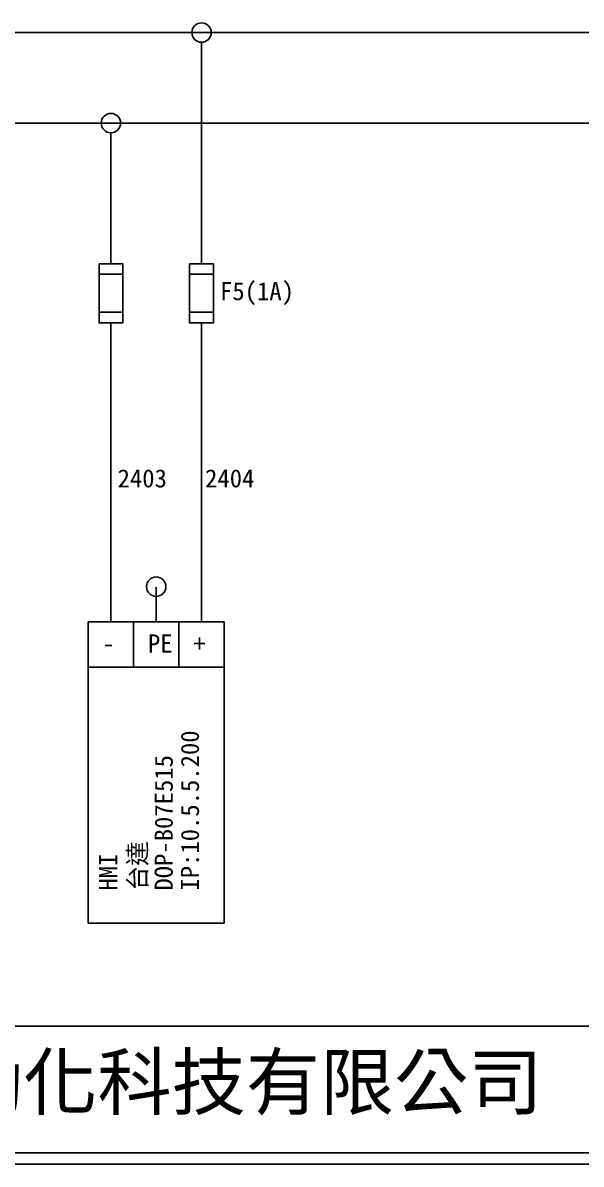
# Model space of a CAD drawing. Extents: x 10 to 297, y 3 to 207.
# Drawn here: x 81.3 to 142.9, y 3 to 129 of the extents above; entities that cross this region are included whole.
import ezdxf

# ---------------------------------------------------------------- set-up
doc = ezdxf.new("R2010")
doc.units = 0
doc.layers.get('0').update_dxf_attribs({"linetype": 'CONTINUOUS'})
doc.layers.add('圖框層', color=7, linetype='CONTINUOUS')
doc.layers.add('標尺寸層', color=3, linetype='CONTINUOUS')
doc.styles.add('STSL', font='kaiu.ttf')

msp = doc.modelspace()

# ---------------------------------------------------------------- linework, layer by layer
at = {"color": 7}
for centre in [(101, 127.96), (91, 117.96), (96, 66.77)]:
    msp.add_circle(centre, 1.07, dxfattribs=at)
at = {"layer": '圖框層', "color": 7}
for p, q in [((11.25, 18.25), (295.75, 18.25)), ((11.25, 4.25), (295.75, 4.25)), ((10, 3), (297, 3))]:
    msp.add_line(p, q, dxfattribs=at)
at = {"layer": '標尺寸層', "color": 7}
for p, q in [((13.45, 127.96), (217.6, 127.96)), ((101, 126.89), (101, 126.82)), ((101, 102.43), (101, 126.89)), ((13.45, 117.96), (197.6, 117.96)), ((91, 116.89), (91, 116.82)), ((91, 102.43), (91, 116.82)), ((89.69, 101.26), (89.69, 97.07)), ((92.31, 101.26), (92.31, 97.07)), ((99.69, 101.26), (99.69, 97.07)), ((102.31, 101.26), (102.31, 97.07)), ((91, 62.89), (91, 95.89)), ((101, 62.89), (101, 95.89)), ((96, 62.89), (96, 66.72)), ((96, 65.7), (96, 65.63)), ((88.5, 62.89), (93.5, 62.89)), ((88.5, 57.89), (88.5, 62.89)), ((88.5, 62.89), (103.5, 62.89)), ((88.5, 62.89), (88.5, 29.62)), ((93.5, 62.89), (93.5, 57.89)), ((93.5, 62.89), (98.5, 62.89)), ((93.5, 57.89), (93.5, 62.89)), ((98.5, 62.89), (103.5, 62.89)), ((98.5, 57.89), (98.5, 62.89)), ((98.5, 62.89), (98.5, 57.89)), ((103.5, 62.89), (103.5, 57.89)), ((103.5, 62.89), (103.5, 29.62)), ((93.5, 57.89), (88.5, 57.89)), ((98.5, 57.89), (93.5, 57.89)), ((103.5, 57.89), (98.5, 57.89)), ((88.5, 29.62), (103.5, 29.62))]:
    msp.add_line(p, q, dxfattribs=at)
for points in [[(89.69, 102.43), (92.31, 102.43), (92.31, 101.26), (89.69, 101.26)], [(99.69, 102.43), (102.31, 102.43), (102.31, 101.26), (99.69, 101.26)], [(89.69, 97.07), (92.31, 97.07), (92.31, 95.89), (89.69, 95.89)], [(99.69, 97.07), (102.31, 97.07), (102.31, 95.89), (99.69, 95.89)]]:
    msp.add_lwpolyline(points, close=True, dxfattribs=at)

# ---------------------------------------------------------------- texts
at = {"layer": '圖框層', "color": 7, "style": 'STSL'}
for s, height, p in [('F5(1A)', 2, (103.04, 98.4)), ('2403', 2, (91.74, 77.73)), ('2404', 2, (101.39, 77.73)), ('PE', 2, (95.09, 59.5)), ('+', 2, (100.09, 59.5)), ('-', 2, (90.05, 59.5)), ('泓陞自動化科技有限公司', 6, (48.6, 9.08))]:
    msp.add_text(s, height=height, dxfattribs=at).set_placement(p)
for s, p in [('IP:10.5.5.200', (100.72, 33.21)), ('DOP-B07E515', (97.83, 33.21)), ('台達', (94.94, 33.21)), ('HMI', (91.7, 33.21))]:
    msp.add_text(s, height=2, rotation=90, dxfattribs=at).set_placement(p)

doc.saveas('drawing.dxf')
